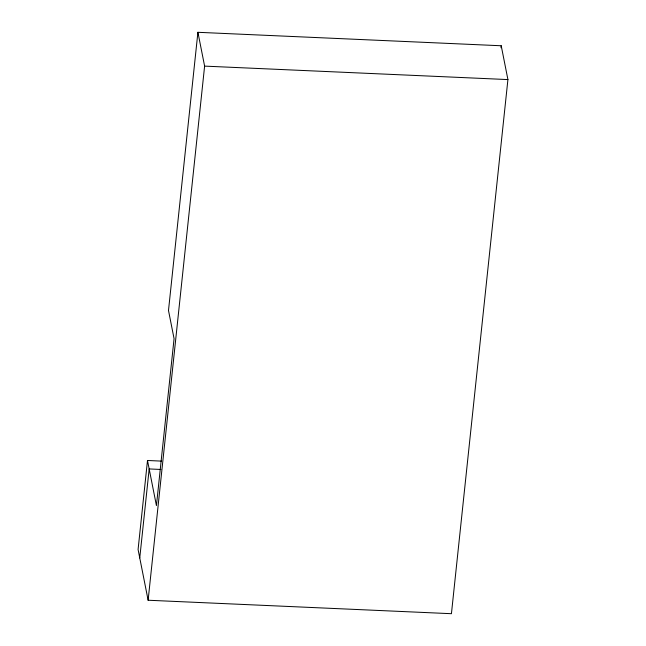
<?xml version="1.0" encoding="UTF-8"?>
<svg xmlns="http://www.w3.org/2000/svg" width="646" height="646" viewBox="0 0 646 646"><rect width="100%" height="100%" fill="white"/><g stroke="black" fill="none" stroke-linecap="round" stroke-linejoin="round"><path stroke-width="0.97" d="M147.498 460.485L138.083 549.512L148.128 600.239L451.433 613.7L507.918 79.579L501.223 45.761L197.91 32.3L168.493 310.484L174.073 338.665L156.429 505.584L147.498 460.485L161.54 461.115M139.754 557.966L149.169 468.939L160.902 469.464M148.128 600.239L204.612 66.118L197.91 32.3M501.005 47.764L501.223 45.761M204.612 66.118L507.918 79.579"/></g></svg>
